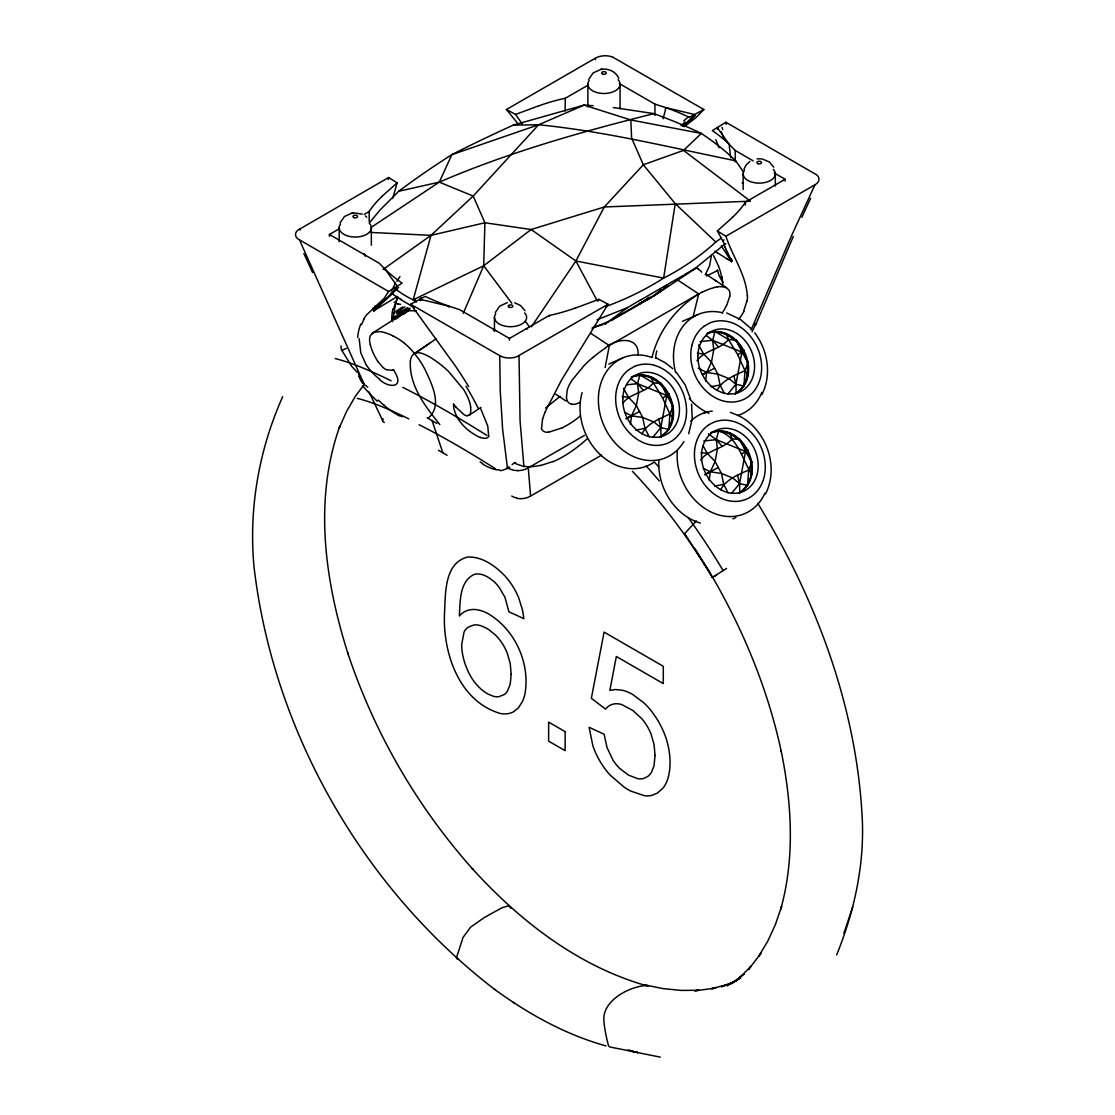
<?xml version="1.0" encoding="UTF-8"?>
<svg xmlns="http://www.w3.org/2000/svg" width="1115" height="1115" viewBox="0 0 1115 1115"><rect width="100%" height="100%" fill="white"/><g stroke="black" fill="none" stroke-linecap="round" stroke-linejoin="round"><path stroke-width="1.5" d="M329.413 236.255L329.413 234.471L339.35 228.742M587.661 85.381L565.291 98.287L565.138 111.179M595.494 59.583L595.494 58.092L597.654 57.074A13.478 7.777 0 0 1 612.637 57.06M745.322 204.993L745.336 202.233L785.099 179.278L785.099 181.048M359.142 338.653L360.772 352.814L366.431 365.427M633.836 376.076C665.892 368.271 688.08 419.784 659.927 437.317C690.631 419.909 664.317 363.629 631.243 377.023M709.419 332.507C739.343 324.8 764.054 376.089 735.05 393.957C765.434 376.675 739.97 321.064 706.98 333.371M713.056 431.867C742.98 424.16 767.691 475.45 738.688 493.304C769.071 476.035 743.607 420.411 710.617 432.732M463.241 313.343L483.687 265.76L484.9 222.763L473.178 196.059L439.282 182.121L398.696 191.278L379.964 210.094L369.358 222.875M722.046 276.422L722.91 285.928M711.523 254.805L709.628 265.663L705.265 274.861M667.787 429.86L668.847 429.387L669.864 414.013L673.195 406.041L666.784 395.504L661.195 383.421L653.362 382.919L639.926 374.863L638.853 375.337M742.897 386.501L743.97 386.027L744.973 370.654L748.304 362.668L741.907 352.131L736.304 340.061L728.485 339.559L715.036 331.49L713.976 331.963M746.534 485.847L747.607 485.387L748.611 470.014L751.942 462.028L745.545 451.491L747.747 449.68L746.688 450.153M392.982 320.632L393.456 316.367M684.596 533.681L696.318 520.914M667.927 394.166L669 393.693L666.784 395.504L660.819 427.63L661 436.843M743.05 350.793L744.109 350.319L741.907 352.131L735.942 384.257L736.109 393.483M745.545 451.491L739.58 483.617L739.761 492.844M410.362 360.912C408.857 385.386 425.303 406.515 439.826 424.508M630.421 424.397L631.564 415.839L636.344 405.498L638.644 393.121L637.515 383.685L639.926 374.863M705.53 381.037L706.673 372.466L711.468 362.124L713.767 349.748L712.624 340.312L715.036 331.49M709.168 480.398L710.311 471.826L715.105 461.485L717.405 449.108L716.276 439.672L718.687 430.85C738.395 437.401 741.963 459.213 751.886 474.558L750.827 475.032M398.696 191.278A390.766 84.852 -24.3 0 1 451.826 154.65A391.031 63.876 -19.9 0 1 513.318 125.103L584.023 105.117L630.825 119.974L631.606 138.051L643.327 164.755L675.23 203.627L663.648 278.067A390.905 320.535 35.9 0 1 605.375 306.709M388.271 179.543L388.605 177.536L397.135 182.818L392.703 198.54M746.925 301.022L743.593 311.42M729.754 296.283L726.701 305.426M605.111 367.574L609.334 345.538L698.729 293.914L677.237 279.74M652.108 357.148C658.728 329.845 677.808 305.301 702.478 291.893M393.33 309.273L397.916 297.134M836.668 954.872C855.219 909.171 865.602 860.041 861.756 810.605L861.714 809.615C854.55 700.596 814.131 596.121 757.782 503.367M397.219 297.05L395.978 302.43A133.953 94.092 -64.3 0 0 393.497 316.367M693.112 316.772L698.729 293.914M542.517 419.031L541.667 427.993M373.957 309.677L373.637 310.904L397.386 296.451M373.957 309.677L374.975 306.04M593.138 105.73L584.023 105.117L538.629 124.755L473.178 196.059L431.003 235.349L413.163 299.837A164.1 134.135 -28.1 0 0 415.811 301.594M488.649 435.993L487.771 426.125L480.788 408.884M843.874 933.283L852.78 906.899M361.539 324.716L363.922 319.099M756.207 323.294L754.423 324.437M688.708 433.735L692.22 418.919L691.593 404.062M282.68 396.717C259.056 449.484 248.729 507.924 253.899 565.584L253.983 566.601C273.133 731.398 362.696 887.902 494.168 989.033L494.949 989.576M544.719 412.62L561.612 379.936L608.065 304.242L598.936 299.322L575.382 308.088M329.413 234.471L379.281 263.265L385.205 269.356A190.135 109.772 0 0 0 402.153 283.14L388.605 291.503L384.131 298.346L366.64 314.806A173.299 70.775 48.4 0 0 363.894 319.071M752.026 331.81L756.082 323.448L755.231 324.256M663.091 118.761L665.334 110.343A36.251 25.366 46.2 0 0 665.502 107.556L654.937 104.127L619.355 83.583M755.44 325.329L793.309 236.436M340.019 222.93L344.465 216.505L352.424 212.909M588.706 79.346L593.152 72.921L601.11 69.325M495.283 312.562L499.729 306.151L507.353 302.597M743.97 168.992L746.451 164.616L749.921 161.452M751.12 329.859L791.803 235.154L814.954 184.797L816.724 183.557A13.478 7.777 0 0 0 816.738 174.902L725.907 122.246L712.346 130.622A190.135 109.772 0 0 1 729.294 144.392L735.231 150.483L753.169 160.839M598.197 300.994L598.936 299.322M371.309 227.293L439.282 182.121L451.854 154.65L538.629 124.755C605.333 131.375 670.199 147.473 735.719 160.797L743.566 172.114M801.88 217.3L810.633 198.261M761.893 394.585C771.928 374.919 767.873 350.054 754.702 332.828M765.531 493.945C779.343 466.753 766.507 430.46 739.9 416.327M531.451 326.751L575.884 260.98L604.288 206.986L643.327 164.755L683.509 150.4L701.349 133.452A164.1 47.638 23 0 1 726.52 152.379L735.719 160.797M732.234 260.199L731.468 261.607L727.078 258.875M641.961 433.805C647.257 423.352 659.662 418.655 669.864 414.013L673.139 418.571L672.066 419.045M717.084 390.431C722.367 379.978 734.771 375.281 744.973 370.654L748.249 375.197L747.175 375.671M720.722 489.792C726.004 479.339 738.423 474.642 748.611 470.014M403.909 314.026L408.369 310.681L416.439 310.876M396.313 287.963L389.149 296.144M364.438 384.131L355.267 396.424L346.417 411.728L338.974 428.578L340.061 425.568C313.357 499.353 324.813 580.873 348.075 653.961L347.685 652.749C374.124 732.527 417.052 806.8 473.053 869.463L472.272 868.613C520.064 921.283 579.061 967.026 648.428 986.259M612.637 57.074L703.844 109.507L695.885 117.702L684.22 126.72M652.791 437.387L660.819 427.63L658.77 419.254M727.9 394.013L735.942 384.257L733.879 375.88M731.538 493.374L739.58 483.617L737.517 475.241M632.456 471.324C663.021 503.492 689.628 539.339 712.304 577.458L726.548 568.455M692.777 116.796L683.091 125.911M469.582 414.738L467.046 415.77M392.814 335.796A56.321 22.997 48.4 0 0 382.654 332.075L382.222 331.977A51.736 21.129 48.4 0 0 379.532 331.587L373.929 332.256L370.389 335.545A34.049 13.91 48.4 0 0 369.706 341.845L370.236 344.786M398.682 287.28L395.086 290.931M560.19 396.299L545.556 408.048M392.452 292.98L386.877 298.095M622.992 402.975C630.644 392.954 645.404 392.954 653.362 382.919L650.993 376.814L649.92 377.288M697.014 360.744C704.708 349.873 720.053 349.859 728.485 339.559L726.102 333.455L725.043 333.929M700.652 460.091C708.346 449.233 723.691 449.206 732.123 438.906L739.956 439.421L745.531 451.464L741.433 454.112M377.637 306.067L373.637 310.904L372.981 308.075M685.042 121.953L680.931 125.73M381.943 196.407L397.135 182.818M732.569 217.341L717.377 230.944L722.827 240.938L724.067 239.85M378.807 304.939L380.55 303.35M391.755 292.701L392.828 293.329L373.637 310.904L381.999 302.109M724.875 243.92L724.123 244.617A327.28 19.15 -36.5 0 1 694.199 269.203M392.647 293.203L394.125 291.837L393.4 291.252M380.759 303.169L385.915 298.876M580.232 415.951L577.166 418.487A64.043 28.307 -50.4 0 1 562.364 427.7M592.887 357.357L588.483 361.274A60.419 25.896 -49.4 0 0 583.939 365.762L571.897 380.424A25.004 10.913 -49.4 0 0 567.187 390.139L566.42 397.971M387.574 297.496L386.25 298.611M724.151 244.729L725.781 243.628M660.596 290.151L653.446 296.074L656.791 293.607A39.359 2.328 -36.6 0 0 662.045 289.649M667.774 285.412L659.745 292.046L608.832 321.399L591.967 328.131M385.623 299.127L386.334 298.541M669.864 414.013L662.686 398.111L669 393.693M744.973 370.654L737.796 354.751L744.109 350.319M747.747 449.68L745.531 451.464L716.276 439.672L708.457 433.833M682.617 126.288L686.018 123.486A110.455 77.841 53.2 0 0 695.412 115.416M514.182 463.046L512.092 464.634M663.718 288.367L663.982 288.172A36.502 2.16 -36.6 0 0 665.446 287.043M396.299 289.635A164.1 120.392 -33.4 0 0 413.149 299.851L483.687 265.76L531.13 229.523L604.288 206.986L750.423 201.188L683.509 150.4M644.428 300.938L648.679 297.83M649.278 297.287L642.449 302.095M605.292 324.019L627.257 307.74L641.418 299.433M721.363 238.066L715.816 242.011A390.905 299.419 38.7 0 1 663.676 278.109L575.884 260.98L531.13 229.523L484.9 222.763L431.003 235.349L370.947 232.436M383.03 269.496L431.003 235.349M703.844 326.388L709.642 323.043A42.035 34.258 66.2 0 1 729.851 322.11A40.265 32.809 66.2 0 1 734.98 324.005A42.356 34.523 66.2 0 1 753.712 340.842A40.084 32.669 66.2 0 1 757.559 348.047A42.468 34.607 66.2 0 1 761.475 371.643A40.084 32.669 66.2 0 1 760.109 379.114A42.454 34.593 66.2 0 1 748.569 396.466A40.154 32.725 66.2 0 1 742.799 399.825A42.454 34.593 66.2 0 1 722.576 400.773A40.084 32.669 66.2 0 1 715.774 398.041A42.468 34.607 66.2 0 1 698.715 382.027M436.202 338.751L412.675 355.016A45.283 18.495 48.4 0 0 411.519 356.87A57.088 23.317 48.4 0 0 410.376 360.912M429.61 343.253L414.334 353.608L415.923 352.967A29.868 12.195 48.4 0 1 421.791 353.33A40.502 16.544 48.4 0 1 432.996 359.072A56.321 22.997 48.4 0 1 444.495 367.769L445.024 368.243A51.736 21.129 48.4 0 1 448.467 371.393L463.464 389.288A34.049 13.896 48.4 0 1 468.411 398.836L469.513 402.111M515.646 462.432L514.377 462.976M654.129 295.754L696.304 267.893L684.429 274.611M469.22 415.114L480.927 407.435M371.853 333.538L397.539 317.106M605.501 347.88C615.633 338.389 639.369 335.364 638.101 355.044M388.605 177.536L297.775 230.206A13.478 7.777 0 0 0 297.775 238.847L388.605 291.503M651.913 297.05L649.362 298.458A67.402 2.146 -28.7 0 1 641.041 302.904M508.635 467.004L507.409 467.687L502.614 429.191L500.259 391.058L499.715 355.657L410.668 304.242L425.177 296.409A190.135 109.772 0 0 0 449.038 306.207L459.575 309.635L509.443 338.416L509.443 340.2M428.202 418.097C443.213 405.665 431.407 383.281 424.927 369.316A57.088 23.276 48.5 0 0 420.787 362.236A45.283 18.481 48.4 0 0 418.041 358.124L412.299 350.877A29.868 12.195 48.4 0 0 404.522 343.364M518.322 124.183L506.447 109.507L595.494 58.092M364.215 214.387L369.177 211.516A151.821 87.653 0 0 1 382.013 196.435M509.443 338.416L549.221 315.461L549.221 316.381M499.715 355.657L501.875 356.688A13.478 7.777 0 0 0 516.858 356.688L608.065 304.242M717.377 230.944L725.907 236.213L814.954 184.797M604.595 323.908L605.055 323.643A67.304 2.146 -28.7 0 1 605.097 323.894M611.215 320.604L652.721 296.688L638.784 303.824M517.764 470.655A21.157 15.122 16.3 0 0 528.287 467.854L584.455 435.38M601.501 455.157L530.615 496.077L528.259 467.826M715.022 576.009L716.611 575.103M743.97 386.027L735.942 384.257L729.085 378.654L717.823 374.11L706.673 372.466L702.45 374.668L714.631 368.117L711.468 362.124L703.593 353.929L698.617 344.925M668.847 429.387L660.819 427.63L653.975 422.014L642.7 417.47L631.564 415.839L625.919 418.766L639.522 411.491L636.344 405.498L628.47 397.288L623.508 388.299M747.607 485.387L739.58 483.617L732.736 478L721.461 473.471L710.311 471.826L704.68 474.767L718.283 467.478L715.105 461.485L707.231 453.289L703.091 445.791M689.335 117.34L703.844 109.507M713.029 577.11L712.304 577.458M706.603 275.976L717.656 270.457M562.336 427.825L548.524 432.244M392.828 293.329L391.031 293.203L401.498 299.67M634.519 366.417L628.735 369.762A42.035 34.258 66.2 0 0 616.762 388.94A40.265 32.809 66.2 0 0 615.828 394.585A42.482 34.621 66.2 0 0 619.773 418.181A40.084 32.669 66.2 0 0 623.592 425.4A42.468 34.607 66.2 0 0 640.665 441.387A40.084 32.669 66.2 0 0 647.467 444.146A42.454 34.593 66.2 0 0 667.676 443.171A40.154 32.725 66.2 0 0 673.474 439.84A42.454 34.593 66.2 0 0 684.972 422.474A40.084 32.669 66.2 0 0 686.38 415.017A42.468 34.607 66.2 0 0 682.436 391.421A40.084 32.669 66.2 0 0 678.617 384.201A42.356 34.523 66.2 0 0 659.871 367.379A40.265 32.809 66.2 0 0 654.742 365.455M682.408 321.385L697.697 314.625M608.818 364.075L622.574 357.999M735.245 340.535L736.304 340.061M660.122 383.894L661.195 383.421M747.231 363.142L748.304 362.668M672.122 406.515L673.195 406.041M704.178 413.191L706.464 412.174M717.614 431.324L718.687 430.85M728.68 433.275L729.74 432.815L732.123 438.906M738.883 439.881L739.956 439.421M750.883 462.502L751.942 462.028M732.848 518.879L735.914 517.527M596.999 319.81L627.257 307.74M724.736 244.492L722.952 241.188M553.138 461.457L540.371 465.624M506.447 109.507L515.576 114.427L539.13 105.66M439.282 182.121C508.51 152.323 581.054 131.905 654.003 113.618L670.017 119.765A164.1 33.896 16.1 0 1 701.363 133.452L630.825 119.974M721.266 245.844L731.468 261.607L731.468 258.764M592.79 327.88L595.884 326.779A36.474 3.192 -24.5 0 1 598.602 325.873L599.745 325.524A39.318 3.457 -24.6 0 1 602.755 324.716M392.285 370.333L386.292 369.734A9.213 3.68 47.9 0 1 382.57 367.016L378.347 362.068M713.837 287.531L717.461 286.806M710.799 386.738L720.081 385.023L724.443 393.595M635.689 430.111L644.972 428.383L649.32 436.969M714.45 486.098L723.719 484.384L728.081 492.955M601.821 69.228C608.637 68.252 616.093 71.862 618.797 78.343M757.099 158.874L761.378 158.874M353.134 212.812L362.25 214.122M600.776 69.381L602.044 69.186M352.089 212.965L353.357 212.77M700.095 341.608L712.624 340.312L741.893 352.103M626.546 384.814L637.515 383.685L666.77 395.477M703.746 440.969L716.276 439.672L722.199 446.348M647.188 985.451C630.672 985.981 604.093 999.249 603.786 1018.678C604.163 1027.486 606.1 1036.142 608.205 1044.671A4.279 3.052 -75.8 0 0 610.142 1047.041L637.961 1052.588A420.564 242.819 60 0 1 628.191 1049.912M513.318 125.103L538.629 124.755M721.015 286.569L725.572 287.349L728.778 289.844A25.004 10.676 -50.2 0 1 729.795 296.242M457.262 958.719L458.488 958.775M697.363 353.26L703.593 353.929M622.24 396.619L628.47 397.288M701 452.606L707.231 453.289M495.576 330.514L493.415 330.193M654.003 113.618L616.079 107.932A70.412 10.035 5.5 0 0 613.264 107.598M631.257 1051.292L660.233 1057.118M644.247 984.782L663.049 988.601L681.307 990.427L698.91 990.259L694.743 990.803L715.774 988.099L711.523 988.657L727.454 984.545L721.461 986.747L736.402 980.712L726.799 985.758L740.667 977.827L731.51 983.611L744.276 973.813L739.384 977.883L750.994 966.245L748.402 969.632L761.308 952.893L758.771 956.196L767.803 941.116L775.441 924.46L781.615 906.356L780.751 909.185C795.148 857.463 791.692 802.591 781.085 750.52L781.336 751.845C767.831 688.763 742.771 628.525 710.13 572.999L695.161 548.928M762.423 159.027L769.294 161.968L773.712 167.152M516.733 498.043L513.82 497.123A9.645 6.662 15.5 0 1 511.715 496.008M514.754 302.82L520.607 305.552L525.012 310.737M694.575 114.51L665.474 107.542A190.135 109.772 0 0 1 689.349 117.326M419.923 299.252L449.038 306.207A36.251 25.366 46.2 0 0 449.024 307.155M606.003 1045.912C565.375 1034.636 528.05 1013.814 494.168 989.033M726.673 312.967L740.346 319.378L751.482 328.967M730.311 412.327L739.008 415.839M480.509 437.693C467.659 431.881 455.199 420.383 453.498 405.804A50.774 21.004 46.1 0 1 453.484 404.201M402.013 416.717L398.933 415.254M655.941 357.845L665.237 362.737L672.875 368.772M515.715 463.729L523.925 466.558L520.064 420.871L519.019 355.657M698.241 368.145L706.659 372.438M624.525 412.229L631.55 415.811M703.286 468.216L710.297 471.798M698.018 268.882L701.028 271.279A27.22 13.798 -54.1 0 1 701.669 272.213M427.129 417.818L436.927 423.463M438.474 450.279L447.115 455.268M774.172 172.964L785.099 179.278M742.172 182.86L742.924 183.292M717.196 252.701L727.287 259.001M714.743 251.168L717.53 252.91M482.67 463.603L480.119 461.917M726.813 287.963L714.938 280.2M609.334 345.538L590.643 333.232M716.597 281.301L706.255 274.388M565.918 401.01L555.744 394.194M513.402 1002.441L514.252 1003.04M706.116 335.448L712.624 340.312L718.548 346.988M631.006 378.807L637.515 383.685L643.439 390.348M379.393 379.323C388.09 388.132 404.912 388.619 394.682 371.839A50.774 19.067 49.3 0 0 393.567 369.623A40.725 16.377 48.8 0 1 392.257 370.305M365.33 215.906L366.779 217.174M357.427 372.466L351.783 366.473L341.943 350.514A6.272 5.115 62.1 0 1 341.106 345.929M675.23 203.627L715.816 242.011M717.252 127.598L729.308 144.392A36.251 15.248 70.8 0 0 729.433 147.347L730.715 157.8M397.261 286.165L385.205 269.356A36.251 15.262 70.9 0 1 385.163 270.262M455.812 407.003L463.742 414.446A9.213 3.68 48 0 0 467.06 415.784M676.373 372.326L685.098 384.759L690.561 399.086M722.994 282.374L719.273 276.116L717.349 269.942M483.687 265.76L511.771 303.21M525.277 321.245L529.444 326.793M522.127 123.821L515.576 114.427M366.347 386.055L365.943 385.302M362.556 382.654L364.619 385.288L299.559 240.101M685.767 535.27L710.394 573.417M728.485 339.559L737.796 354.751M653.362 382.919L662.686 398.111M410.668 304.242L455.436 366.068A173.299 70.635 48.5 0 1 461.791 375.643L468.676 386.584M575.884 260.98L597.25 300.827M713.6 255.669L718.534 266.067M714.631 368.117L717.823 374.11L720.081 385.023M718.283 467.478L721.461 473.471L723.719 484.384M639.522 411.491L642.7 417.47L644.972 428.383M414.264 308.451L413.595 307.141M723.956 245.035L724.806 246.833M724.597 246.387L727.161 251.879M384.313 422.46A9.645 3.861 -10.1 0 1 383.226 421.735L369.079 391.992M725.935 249.244L726.269 249.955M299.559 228.951L300.102 230.122M726.994 251.516L727.928 253.551M303.865 253.551L312.576 272.492M727.705 253.077L731.468 261.607L729.001 255.934M364.326 253.774L365.288 256.199M718.966 147.696L715.83 139.723M725.907 236.213C732.374 256.227 745.81 274.262 747.329 295.642M359.323 376.438L358.57 374.055M432.062 420.578L442.822 452.704M510.977 908.265L508.677 905.798L501.959 907.777L484.245 917.575L470.572 927.206L463.06 937.436L456.62 957.158A4.279 1.714 -47.9 0 0 457.234 958.761M725.907 122.246L726.269 124.336M721.809 280.2L721.071 274.415A133.953 70.398 -48.9 0 0 718.478 266.123M392.41 321.65L392.341 319.531M369.218 221.551L369.177 211.516M775.329 173.842L775.329 186.024M743.148 173.842L743.148 189.508M735.231 150.483L735.231 161.898M654.937 104.127L654.937 115.542M620.065 84.196L620.065 108.573M587.87 84.196L587.87 106.831M494.447 317.413L494.447 331.35M371.365 227.781L371.365 245.188M339.183 227.781L339.183 241.704M411.853 306.109A143.096 13.561 26.2 0 1 400.146 299.168M640.345 300.2A301.385 11.122 -31.5 0 1 683.188 275.447M527.52 328.841A78.315 69.019 -11.6 0 1 526.057 329.19M722.701 129.591A110.455 55.053 71.2 0 1 722.102 127.389M724.179 139.18A154.971 33.422 67.5 0 1 721.307 131.807M717.851 129.242A77.074 44.266 70.8 0 1 717.461 127.584M756.555 323.908A26.384 5.018 -18.5 0 1 756.249 324.27M702.408 292.102A69.353 29.171 -49.1 0 1 713.753 287.712M717.433 286.848A60.419 25.701 -49.6 0 1 721.001 286.597M726.395 305.524A30.579 13.059 -50.3 0 1 722.241 313.022M745.405 202.247A151.821 87.653 0 0 1 732.499 217.313M743.942 311.378A27.457 12.084 -50.3 0 1 738.451 319.615M747.44 295.545A57.283 24.628 -50.8 0 1 747.12 300.897M640.135 303.726A60.433 28.976 -54.3 0 1 640.665 302.848M695.3 267.879A58.454 29.631 -54.7 0 1 698.129 268.701M539.172 105.702A151.821 87.653 0 0 1 565.263 98.245M694.659 114.58A76.196 53.018 60.4 0 1 692.833 116.866M688.457 116.685A154.971 97.953 30.4 0 1 683.704 120.88M395.156 283.182A110.455 47.415 65.3 0 1 391.267 291.015M399.923 276.576A154.971 65.771 85 0 1 396.842 281.315M397.177 286.039A77.074 34.3 59.7 0 1 396.229 287.851M377.302 401.247A100.183 41.659 45.4 0 1 362.863 386.125M362.319 382.835A26.384 24.837 67.1 0 1 359.058 376.536M384.02 405.33A58.691 21.742 45.4 0 1 378.222 400.048M399.156 415.77A38.37 13.631 45.3 0 1 384.048 405.205M392.842 335.894A40.502 16.53 48.4 0 1 404.522 343.295M370.361 344.856A43.151 17.798 48 0 0 372.089 350.221A36.182 15.08 47.7 0 0 378.236 362.068M397.86 303.963A30.579 21.018 -73.2 0 1 394.125 302.081M400.62 304.353A21.993 15.15 -72.4 0 1 397.902 303.824M391.727 319.057A142.302 58.496 48 0 1 392.954 308.939M379.365 378.933A23.29 8.934 47 0 1 366.612 365.441M357.692 337.51A162.205 67.137 47.4 0 1 360.842 324.075M455.896 406.947A40.725 16.767 48 0 1 453.61 404.174M507.492 467.868A100.183 36.628 49.6 0 1 500.3 470.711M509.806 467.213A26.384 3.22 -44.3 0 1 506.977 468.718M499.701 469.847A58.691 20.906 46.6 0 1 495.924 469.666M495.841 469.526A38.37 13.45 45.7 0 1 482.837 464.119M469.652 402.18A43.151 17.38 48.8 0 1 470.711 407.198M470.516 407.059A36.182 14.439 49.2 0 1 469.75 414.905M540.51 465.317A115.528 51.36 -50.2 0 1 524.05 466.377M587.187 438.822A91.263 41.032 -50.9 0 1 553.054 461.721M592.915 357.567A69.353 29.185 -49.1 0 1 605.473 348.089M571.758 404.285A30.579 13.394 -49.4 0 1 566.49 397.916M571.814 404.201A21.993 9.617 -50 0 0 579.549 402.515A20.572 9.032 -50.2 0 0 580.302 402.069M575.326 308.047A151.821 87.653 0 0 1 549.249 315.503M420.369 300.729A76.196 43.178 49.3 0 1 419.616 299.266M488.802 436.132A23.29 8.92 47.1 0 1 480.314 437.303M466.056 386.278A162.205 64.043 49 0 1 478.098 408.02M548.552 432.188A27.457 12.112 -50.3 0 1 541.291 428.355M542.698 418.947A57.283 25.534 -49.5 0 1 544.928 412.55M605.333 323.42A60.433 30.203 -52.5 0 1 605.724 323.754M416.397 302.081A110.455 70.203 47.4 0 1 415.24 299.851M421.902 300.019A154.971 130.316 46.4 0 1 420.857 297.747M773.308 169.327A16.098 9.296 0 0 1 760.026 183.125A16.098 9.296 0 0 1 744.472 170.149M618.044 79.681A16.098 9.296 0 0 1 604.762 93.479A16.098 9.296 0 0 1 589.194 80.503M369.344 223.265A16.098 9.296 0 0 1 356.061 237.049A16.098 9.296 0 0 1 340.507 224.087M524.621 312.911A16.098 9.296 0 0 1 511.339 326.695A16.098 9.296 0 0 1 495.771 313.733M392.87 313.454A46.732 2.369 -32.1 0 1 402.654 306.918M393.121 317.552A44.168 2.244 -32.1 0 0 399.491 313.873A46.691 2.369 -32.1 0 0 408.425 308.534M407.728 307.629A25.213 1.282 -32.1 0 1 404.926 306.834M410.083 308.242A46.356 2.355 -32.1 0 0 408.188 309.44A44.293 2.244 -32.1 0 0 402.599 313.008A46.732 2.369 -32.1 0 0 393.902 318.723M395.156 319.573A25.213 1.282 -32.1 0 1 409.818 309.663M341.957 350.528A388.605 224.491 60 0 1 346.263 348.34M646.115 465.959A388.605 224.463 60 0 1 659.272 480.927M688.206 517.653A388.605 224.463 60 0 1 723.077 570.559M654.435 462.126A394.808 228.045 60 0 1 658.575 466.767M764.876 493.22A54.342 44.279 66.2 0 1 710.952 511.952A54.342 44.279 66.2 0 1 677.349 450.725M690.687 421.122A54.342 44.279 66.2 0 1 712.234 411.114M761.88 392.355A54.342 44.279 66.2 0 1 737.586 415.547M708.833 413.303A54.342 44.279 66.2 0 1 689.363 398.585M675.634 372.508A54.342 44.279 66.2 0 1 722.464 312.744M708.081 333.05A33.436 27.248 66.2 0 1 732.987 338.876M737.586 343.308A33.436 27.248 66.2 0 1 741.308 348.298M744.123 353.608A33.436 27.248 66.2 0 1 746.2 359.546M747.357 365.971A33.436 27.248 66.2 0 1 736.876 392.703M655.495 358.166A54.342 44.279 66.2 0 1 656.805 350.89M691.871 345.566A42.035 34.258 66.2 0 1 703.858 326.402M691.857 345.566A40.265 32.809 66.2 0 0 690.952 351.211A42.482 34.621 66.2 0 0 694.882 374.807A40.084 32.669 66.2 0 0 698.701 382.027M711.718 432.411A33.436 27.248 66.2 0 1 736.625 438.223M741.238 442.669A33.436 27.248 66.2 0 1 744.945 447.659M747.761 452.955A33.436 27.248 66.2 0 1 749.851 458.906M750.994 465.331A33.436 27.248 66.2 0 1 751.022 471.91M749.865 478.21A33.436 27.248 66.2 0 1 740.513 492.063M700.387 523.046A54.342 44.279 66.2 0 1 658.895 460.161M635.508 375.797A33.436 27.248 66.2 0 1 666.199 391.672M669.014 396.968A33.436 27.248 66.2 0 1 671.091 402.905M672.247 409.344A33.436 27.248 66.2 0 1 672.275 415.909M671.105 422.223A33.436 27.248 66.2 0 1 668.819 427.853M665.599 432.522A33.436 27.248 66.2 0 1 661.766 436.077M653.794 462.377A54.342 44.279 66.2 0 1 599.508 453.903A54.342 44.279 66.2 0 1 582.142 392.605M683.913 441.512A54.342 44.279 66.2 0 1 625.794 452.258A54.342 44.279 66.2 0 1 600.316 385.093A54.342 44.279 66.2 0 1 652.08 357.553M634.658 366.361A42.035 34.258 66.2 0 1 654.867 365.399M685.251 533.806A13.004 1.547 -34.9 0 1 684.596 533.681M530.517 495.994A17.938 12.892 16.9 0 1 516.705 498.335M419.142 424.745A293.97 53.687 37.2 0 1 495.576 468.844M517.736 470.558A16.572 11.638 15.2 0 1 513.708 470.223L509.876 469.025A10.523 7.234 15 0 1 507.562 467.812M402.85 387.393A330.723 58.245 36.9 0 1 486.823 435.38M382.473 420.634A17.938 6.955 -12.7 0 1 383.1 418.78M357.316 398.376A293.97 51.917 37.7 0 1 408.787 418.892M367.755 387.1A10.523 4.279 -9.9 0 1 366.556 386.292M335.211 358.57A330.723 56.335 37.4 0 1 391.072 380.759M459.492 613.403L459.464 616.01C463.993 610.17 472.007 608.302 478.962 610.156A50.621 29.227 60 0 1 487.38 613.264C514.754 628.86 530.517 663.202 524.9 694.157A65.743 37.952 60 0 1 522.308 701.781L518.391 707.872L513.388 711.872A49.004 28.293 60 0 1 507.339 713.753A50.51 29.157 60 0 1 500.412 713.502C459.255 701.544 442.864 653.209 444.467 614.142C445.582 594.825 443.728 563.159 467.506 557.068C482.196 556.315 495.241 565.904 505.011 575.995A44.001 25.408 60 0 1 512.733 586.211A43.861 25.324 60 0 1 518.67 597.724L522.517 610.044L523.911 618.7L508.914 611.787L504.914 597.166L499.018 587.103A27.582 15.917 60 0 0 493.29 580.999L489.039 577.835A35.764 20.641 60 0 0 486.112 576.19A32.251 18.62 60 0 0 474.739 574.211C459.993 580.511 460.174 599.856 459.492 613.403M511.172 674.227L510.21 684.262L507.311 691.398A34.467 19.903 60 0 1 504.328 694.52L498.726 696.736A29.492 17.018 60 0 1 493.36 696.248L488.593 694.338A34.286 19.791 60 0 1 474.349 681.878A33.645 19.429 60 0 1 467.993 671.216L465.094 663.913A49.269 28.446 60 0 1 461.68 644.679L464.007 632.205A33.868 19.554 60 0 1 468.119 627.215L473.861 624.971A32.879 18.983 60 0 1 480.509 625.626L485.443 627.689A42.858 24.753 60 0 1 489.401 630.073L495.492 635.076A30.523 17.631 60 0 1 501.736 642.658L502.656 644.094A33.548 19.373 60 0 1 505.234 648.651A32.642 18.843 60 0 1 507.367 653.432L510.224 663.495L511.172 674.227M655.049 755.454L654.003 765.852L651.522 772.249A38.049 21.965 60 0 1 647.592 776.57L643.592 778.465A33.241 19.192 60 0 1 637.836 778.702L628.372 775.064L619.508 768.263A30.44 17.575 60 0 1 613.111 760.332L607.048 747.635L604.093 734.227L589.11 727.301L592.859 745.698A49.172 28.391 60 0 0 598.644 758.883A51.638 29.812 60 0 0 601.138 763.162A49.492 28.572 60 0 0 609.891 774.855L624.247 787.232A77.743 44.879 60 0 0 630.825 791.12L644.456 795.72A51.095 29.492 60 0 0 652.205 795.288L657.306 793.113L662.644 788.472A62.064 35.833 60 0 0 667.62 779.441C671.606 766.632 670.352 752.667 666.617 739.956A52.475 30.3 60 0 0 661.739 727.691L660.512 725.266A57.757 33.352 60 0 0 656.414 718.172L651.954 711.774A48.224 27.833 60 0 0 643.731 702.701L632.609 694.436A50.328 29.06 60 0 0 622.393 690.269L615.341 689.544L609.863 690.324L616.344 656.498L663.3 683.607L663.3 666.296L604.093 632.121L591.354 698.311L605.584 709.126A38.663 22.314 60 0 1 614.783 703.83A33.185 19.15 60 0 1 621.919 704.638L632.846 710.464L641.878 718.771A31.68 18.3 60 0 1 647.048 726.004A33.534 19.359 60 0 1 651.062 734.13L654.059 744.472L655.049 755.454M708.861 424.787L707.495 425.749A42.035 34.258 66.2 0 0 695.509 444.927A40.265 32.809 66.2 0 0 694.589 450.571A42.482 34.621 66.2 0 0 698.52 474.168A40.084 32.669 66.2 0 0 702.339 481.387A42.468 34.607 66.2 0 0 719.426 497.388A40.084 32.669 66.2 0 0 726.213 500.147A42.454 34.593 66.2 0 0 746.437 499.158A40.154 32.725 66.2 0 0 752.221 495.841A42.454 34.593 66.2 0 0 763.733 478.474A40.084 32.669 66.2 0 0 765.127 471.004A42.468 34.607 66.2 0 0 761.183 447.408A40.084 32.669 66.2 0 0 757.364 440.188A42.356 34.523 66.2 0 0 738.618 423.365A40.265 32.809 66.2 0 0 733.489 421.442A42.035 34.258 66.2 0 0 713.293 422.432L708.861 424.787M565.124 731.635L548.636 722.116L548.636 741.154L565.124 750.66L565.124 731.635M757.991 163.696A2.3 1.324 0 0 0 761.531 162.637A2.3 1.324 0 0 0 758.186 161.396A2.3 1.324 0 0 0 757.991 163.696M602.713 74.05A2.3 1.324 0 0 0 606.267 72.991A2.3 1.324 0 0 0 602.908 71.75A2.3 1.324 0 0 0 602.713 74.05M354.124 217.662A2.3 1.324 0 0 0 357.581 216.505A2.3 1.324 0 0 0 354.124 215.362A2.3 1.324 0 0 0 354.124 217.662M509.388 307.308A2.3 1.324 0 0 0 512.844 306.151A2.3 1.324 0 0 0 509.388 305.008A2.3 1.324 0 0 0 509.388 307.308M697.879 355.601A33.436 27.248 66.2 0 0 739.677 392.048A33.436 27.248 66.2 0 0 741.099 336.646A33.436 27.248 66.2 0 0 697.879 355.601M701.516 454.962A33.436 27.248 66.2 0 0 743.315 491.408A33.436 27.248 66.2 0 0 744.736 436.007A33.436 27.248 66.2 0 0 701.516 454.962M622.755 398.975A33.436 27.248 66.2 0 0 664.568 435.407A33.436 27.248 66.2 0 0 665.99 380.02A33.436 27.248 66.2 0 0 622.755 398.975"/></g></svg>
